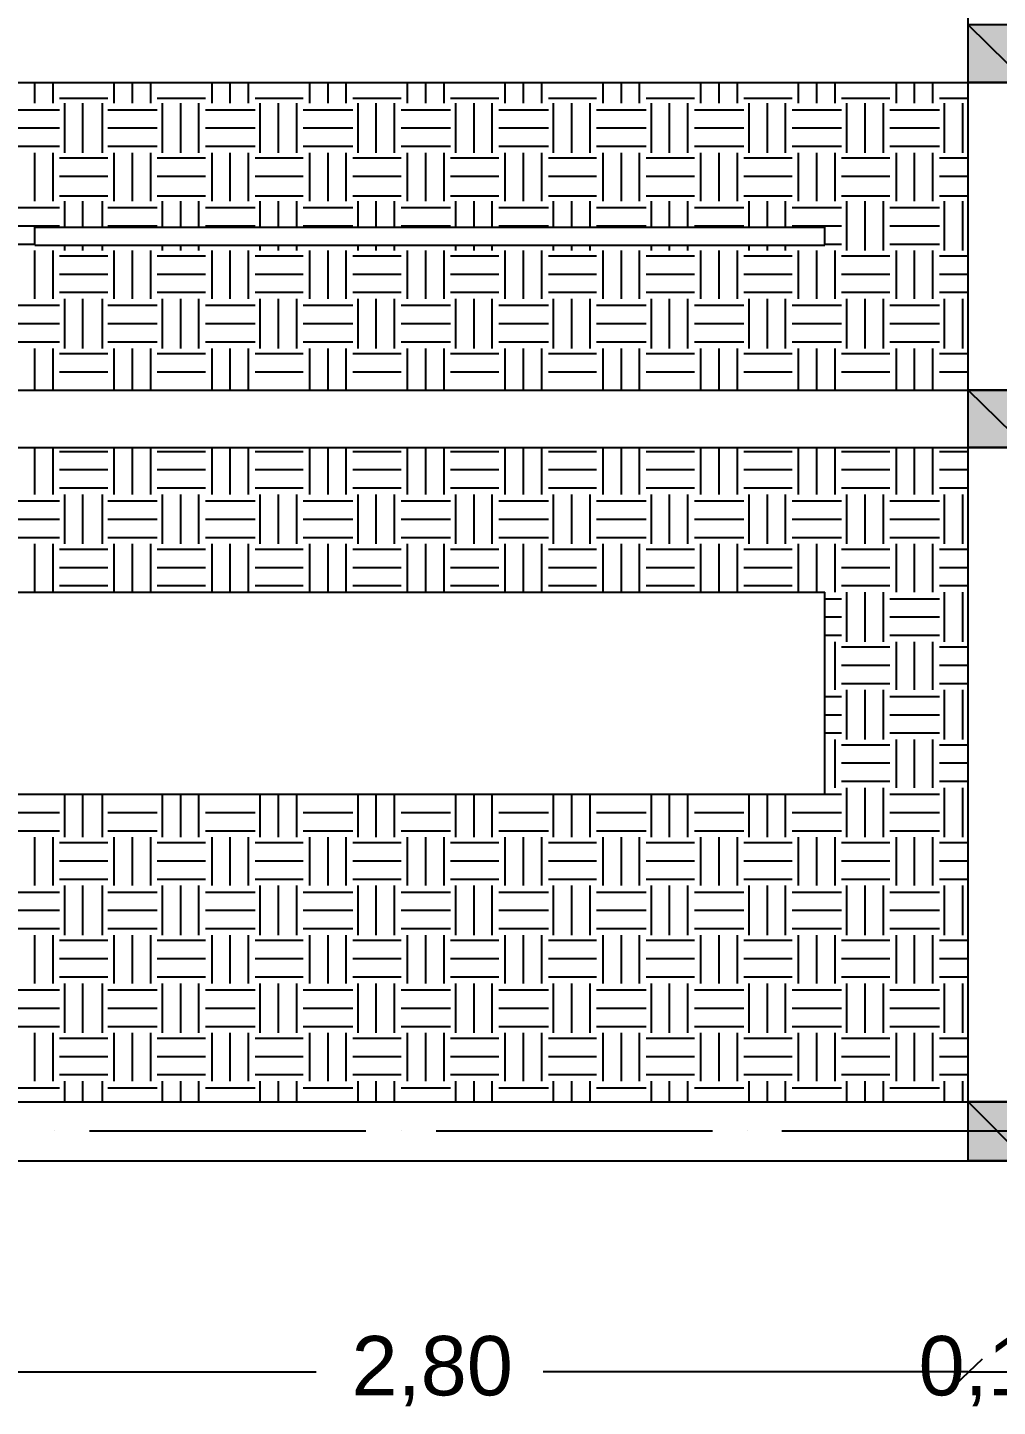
# Model space of a CAD drawing. Header units: millimetres. Extents: x 3504 to 3889, y 1729 to 1927.
# Drawn here: x 3635.85 to 3667.34, y 1728.92 to 1773.69 of the extents above; entities that cross this region are included whole.
import ezdxf

# ---------------------------------------------------------------- set-up
doc = ezdxf.new("R2010")
doc.units = ezdxf.units.MM
doc.styles.add('Arial$001H0', font='arial.ttf')

msp = doc.modelspace()

# ---------------------------------------------------------------- hatches: boundary and pattern name
at = {"true_color": 0x000000}
h = msp.add_hatch(color=18, dxfattribs=at)
h.paths.add_polyline_path([(3668.294, 1773.772), (3666.389, 1773.772), (3668.294, 1771.909)])
h.paths.add_polyline_path([(3666.389, 1773.772), (3668.294, 1771.909), (3666.389, 1771.909)])
h = msp.add_hatch(color=18, dxfattribs=at)
h.paths.add_polyline_path([(3668.294, 1761.919), (3666.389, 1761.919), (3668.294, 1760.056)])
h.paths.add_polyline_path([(3666.389, 1761.919), (3668.294, 1760.056), (3666.389, 1760.056)])
h = msp.add_hatch(color=18, dxfattribs=at)
h.paths.add_polyline_path([(3668.294, 1738.805), (3666.389, 1738.805), (3668.294, 1736.9)])
h.paths.add_polyline_path([(3666.389, 1738.805), (3668.294, 1736.9), (3666.389, 1736.9)])

# ---------------------------------------------------------------- linework, layer by layer
at = {"color": 18, "linetype": 'Continuous', "lineweight": -2, "true_color": 0x000000}
for p, q in [((3666.389, 1738.805), (3666.389, 1813.142)), ((3613.303, 1771.909), (3668.294, 1771.909)), ((3636.078, 1771.232), (3636.078, 1771.909)), ((3636.671, 1771.232), (3636.671, 1771.909)), ((3638.66, 1771.232), (3638.66, 1771.909)), ((3639.253, 1771.232), (3639.253, 1771.909)), ((3639.846, 1771.232), (3639.846, 1771.909)), ((3641.835, 1771.232), (3641.835, 1771.909)), ((3642.428, 1771.232), (3642.428, 1771.909)), ((3643.021, 1771.232), (3643.021, 1771.909)), ((3645.01, 1771.232), (3645.01, 1771.909)), ((3645.603, 1771.232), (3645.603, 1771.909)), ((3646.196, 1771.232), (3646.196, 1771.909)), ((3648.185, 1771.232), (3648.185, 1771.909)), ((3648.778, 1771.232), (3648.778, 1771.909)), ((3649.371, 1771.232), (3649.371, 1771.909)), ((3651.36, 1771.232), (3651.36, 1771.909)), ((3651.953, 1771.232), (3651.953, 1771.909)), ((3652.546, 1771.232), (3652.546, 1771.909)), ((3654.535, 1771.232), (3654.535, 1771.909)), ((3655.128, 1771.232), (3655.128, 1771.909)), ((3655.721, 1771.232), (3655.721, 1771.909)), ((3657.71, 1771.232), (3657.71, 1771.909)), ((3658.303, 1771.232), (3658.303, 1771.909)), ((3658.896, 1771.232), (3658.896, 1771.909)), ((3660.885, 1771.232), (3660.885, 1771.909)), ((3661.478, 1771.232), (3661.478, 1771.909)), ((3662.071, 1771.232), (3662.071, 1771.909)), ((3664.06, 1771.232), (3664.06, 1771.909)), ((3664.653, 1771.232), (3664.653, 1771.909)), ((3665.246, 1771.232), (3665.246, 1771.909)), ((3636.882, 1771.401), (3638.449, 1771.401)), ((3640.057, 1771.401), (3641.624, 1771.401)), ((3643.232, 1771.401), (3644.799, 1771.401)), ((3646.407, 1771.401), (3647.974, 1771.401)), ((3649.582, 1771.401), (3651.149, 1771.401)), ((3652.757, 1771.401), (3654.324, 1771.401)), ((3655.932, 1771.401), (3657.499, 1771.401)), ((3659.107, 1771.401), (3660.674, 1771.401)), ((3662.282, 1771.401), (3663.849, 1771.401)), ((3665.457, 1771.401), (3666.389, 1771.401)), ((3635.274, 1771.02), (3636.882, 1771.02)), ((3637.052, 1769.623), (3637.052, 1771.232)), ((3637.644, 1769.623), (3637.644, 1771.232)), ((3638.279, 1769.623), (3638.279, 1771.232)), ((3638.449, 1771.02), (3640.057, 1771.02)), ((3640.227, 1769.623), (3640.227, 1771.232)), ((3640.819, 1769.623), (3640.819, 1771.232)), ((3641.412, 1769.623), (3641.412, 1771.232)), ((3641.624, 1771.02), (3643.232, 1771.02)), ((3643.402, 1769.623), (3643.402, 1771.232)), ((3643.994, 1769.623), (3643.994, 1771.232)), ((3644.587, 1769.623), (3644.587, 1771.232)), ((3644.799, 1771.02), (3646.407, 1771.02)), ((3646.577, 1769.623), (3646.577, 1771.232)), ((3647.169, 1769.623), (3647.169, 1771.232)), ((3647.762, 1769.623), (3647.762, 1771.232)), ((3647.974, 1771.02), (3649.582, 1771.02)), ((3649.752, 1769.623), (3649.752, 1771.232)), ((3650.344, 1769.623), (3650.344, 1771.232)), ((3650.937, 1769.623), (3650.937, 1771.232)), ((3651.149, 1771.02), (3652.757, 1771.02)), ((3652.927, 1769.623), (3652.927, 1771.232)), ((3653.519, 1769.623), (3653.519, 1771.232)), ((3654.112, 1769.623), (3654.112, 1771.232)), ((3654.324, 1771.02), (3655.932, 1771.02)), ((3656.102, 1769.623), (3656.102, 1771.232)), ((3656.694, 1769.623), (3656.694, 1771.232)), ((3657.287, 1769.623), (3657.287, 1771.232)), ((3657.499, 1771.02), (3659.107, 1771.02)), ((3659.277, 1769.623), (3659.277, 1771.232)), ((3659.869, 1769.623), (3659.869, 1771.232)), ((3660.462, 1769.623), (3660.462, 1771.232)), ((3660.674, 1771.02), (3662.282, 1771.02)), ((3662.452, 1769.623), (3662.452, 1771.232)), ((3663.044, 1769.623), (3663.044, 1771.232)), ((3663.637, 1769.623), (3663.637, 1771.232)), ((3663.849, 1771.02), (3665.457, 1771.02)), ((3665.627, 1769.623), (3665.627, 1771.232)), ((3666.219, 1769.623), (3666.219, 1771.232)), ((3635.274, 1770.428), (3636.882, 1770.428)), ((3638.449, 1770.428), (3640.057, 1770.428)), ((3641.624, 1770.428), (3643.232, 1770.428)), ((3644.799, 1770.428), (3646.407, 1770.428)), ((3647.974, 1770.428), (3649.582, 1770.428)), ((3651.149, 1770.428), (3652.757, 1770.428)), ((3654.324, 1770.428), (3655.932, 1770.428)), ((3657.499, 1770.428), (3659.107, 1770.428)), ((3660.674, 1770.428), (3662.282, 1770.428)), ((3663.849, 1770.428), (3665.457, 1770.428)), ((3635.274, 1769.835), (3636.882, 1769.835)), ((3636.078, 1768.057), (3636.078, 1769.623)), ((3636.671, 1768.057), (3636.671, 1769.623)), ((3638.449, 1769.835), (3640.057, 1769.835)), ((3638.66, 1768.057), (3638.66, 1769.623)), ((3639.253, 1768.057), (3639.253, 1769.623)), ((3639.846, 1768.057), (3639.846, 1769.623)), ((3641.624, 1769.835), (3643.232, 1769.835)), ((3641.835, 1768.057), (3641.835, 1769.623)), ((3642.428, 1768.057), (3642.428, 1769.623)), ((3643.021, 1768.057), (3643.021, 1769.623)), ((3644.799, 1769.835), (3646.407, 1769.835)), ((3645.01, 1768.057), (3645.01, 1769.623)), ((3645.603, 1768.057), (3645.603, 1769.623)), ((3646.196, 1768.057), (3646.196, 1769.623)), ((3647.974, 1769.835), (3649.582, 1769.835)), ((3648.185, 1768.057), (3648.185, 1769.623)), ((3648.778, 1768.057), (3648.778, 1769.623)), ((3649.371, 1768.057), (3649.371, 1769.623)), ((3651.149, 1769.835), (3652.757, 1769.835)), ((3651.36, 1768.057), (3651.36, 1769.623)), ((3651.953, 1768.057), (3651.953, 1769.623)), ((3652.546, 1768.057), (3652.546, 1769.623)), ((3654.324, 1769.835), (3655.932, 1769.835)), ((3654.535, 1768.057), (3654.535, 1769.623)), ((3655.128, 1768.057), (3655.128, 1769.623)), ((3655.721, 1768.057), (3655.721, 1769.623)), ((3657.499, 1769.835), (3659.107, 1769.835)), ((3657.71, 1768.057), (3657.71, 1769.623)), ((3658.303, 1768.057), (3658.303, 1769.623)), ((3658.896, 1768.057), (3658.896, 1769.623)), ((3660.674, 1769.835), (3662.282, 1769.835)), ((3660.885, 1768.057), (3660.885, 1769.623)), ((3661.478, 1768.057), (3661.478, 1769.623)), ((3662.071, 1768.057), (3662.071, 1769.623)), ((3663.849, 1769.835), (3665.457, 1769.835)), ((3664.06, 1768.057), (3664.06, 1769.623)), ((3664.653, 1768.057), (3664.653, 1769.623)), ((3665.246, 1768.057), (3665.246, 1769.623)), ((3636.882, 1769.454), (3638.449, 1769.454)), ((3640.057, 1769.454), (3641.624, 1769.454)), ((3643.232, 1769.454), (3644.799, 1769.454)), ((3646.407, 1769.454), (3647.974, 1769.454)), ((3649.582, 1769.454), (3651.149, 1769.454)), ((3652.757, 1769.454), (3654.324, 1769.454)), ((3655.932, 1769.454), (3657.499, 1769.454)), ((3659.107, 1769.454), (3660.674, 1769.454)), ((3662.282, 1769.454), (3663.849, 1769.454)), ((3665.457, 1769.454), (3666.389, 1769.454)), ((3636.882, 1768.861), (3638.449, 1768.861)), ((3640.057, 1768.861), (3641.624, 1768.861)), ((3643.232, 1768.861), (3644.799, 1768.861)), ((3646.407, 1768.861), (3647.974, 1768.861)), ((3649.582, 1768.861), (3651.149, 1768.861)), ((3652.757, 1768.861), (3654.324, 1768.861)), ((3655.932, 1768.861), (3657.499, 1768.861)), ((3659.107, 1768.861), (3660.674, 1768.861)), ((3662.282, 1768.861), (3663.849, 1768.861)), ((3665.457, 1768.861), (3666.389, 1768.861)), ((3635.274, 1767.845), (3636.882, 1767.845)), ((3636.882, 1768.226), (3638.449, 1768.226)), ((3637.052, 1767.21), (3637.052, 1768.057)), ((3637.644, 1767.21), (3637.644, 1768.057)), ((3638.279, 1767.21), (3638.279, 1768.057)), ((3638.449, 1767.845), (3640.057, 1767.845)), ((3640.057, 1768.226), (3641.624, 1768.226)), ((3640.227, 1767.21), (3640.227, 1768.057)), ((3640.819, 1767.21), (3640.819, 1768.057)), ((3641.412, 1767.21), (3641.412, 1768.057)), ((3641.624, 1767.845), (3643.232, 1767.845)), ((3643.232, 1768.226), (3644.799, 1768.226)), ((3643.402, 1767.21), (3643.402, 1768.057)), ((3643.994, 1767.21), (3643.994, 1768.057)), ((3644.587, 1767.21), (3644.587, 1768.057)), ((3644.799, 1767.845), (3646.407, 1767.845)), ((3646.407, 1768.226), (3647.974, 1768.226)), ((3646.577, 1767.21), (3646.577, 1768.057)), ((3647.169, 1767.21), (3647.169, 1768.057)), ((3647.762, 1767.21), (3647.762, 1768.057)), ((3647.974, 1767.845), (3649.582, 1767.845)), ((3649.582, 1768.226), (3651.149, 1768.226)), ((3649.752, 1767.21), (3649.752, 1768.057)), ((3650.344, 1767.21), (3650.344, 1768.057)), ((3650.937, 1767.21), (3650.937, 1768.057)), ((3651.149, 1767.845), (3652.757, 1767.845)), ((3652.757, 1768.226), (3654.324, 1768.226)), ((3652.927, 1767.21), (3652.927, 1768.057)), ((3653.519, 1767.21), (3653.519, 1768.057)), ((3654.112, 1767.21), (3654.112, 1768.057)), ((3654.324, 1767.845), (3655.932, 1767.845)), ((3655.932, 1768.226), (3657.499, 1768.226)), ((3656.102, 1767.21), (3656.102, 1768.057)), ((3656.694, 1767.21), (3656.694, 1768.057)), ((3657.287, 1767.21), (3657.287, 1768.057)), ((3657.499, 1767.845), (3659.107, 1767.845)), ((3659.107, 1768.226), (3660.674, 1768.226)), ((3659.277, 1767.21), (3659.277, 1768.057)), ((3659.869, 1767.21), (3659.869, 1768.057)), ((3660.462, 1767.21), (3660.462, 1768.057)), ((3660.674, 1767.845), (3662.282, 1767.845)), ((3662.282, 1768.226), (3663.849, 1768.226)), ((3662.452, 1766.448), (3662.452, 1768.057)), ((3663.044, 1766.448), (3663.044, 1768.057)), ((3663.637, 1766.448), (3663.637, 1768.057)), ((3663.849, 1767.845), (3665.457, 1767.845)), ((3665.457, 1768.226), (3666.389, 1768.226)), ((3665.627, 1766.448), (3665.627, 1768.057)), ((3666.219, 1766.448), (3666.219, 1768.057)), ((3635.274, 1767.253), (3636.882, 1767.253)), ((3636.078, 1767.21), (3661.732, 1767.21)), ((3636.078, 1766.618), (3636.078, 1767.21)), ((3638.449, 1767.253), (3640.057, 1767.253)), ((3641.624, 1767.253), (3643.232, 1767.253)), ((3644.799, 1767.253), (3646.407, 1767.253)), ((3647.974, 1767.253), (3649.582, 1767.253)), ((3651.149, 1767.253), (3652.757, 1767.253)), ((3654.324, 1767.253), (3655.932, 1767.253)), ((3657.499, 1767.253), (3659.107, 1767.253)), ((3660.674, 1767.253), (3662.282, 1767.253)), ((3661.732, 1766.618), (3661.732, 1767.21)), ((3663.849, 1767.253), (3665.457, 1767.253)), ((3635.274, 1766.66), (3636.078, 1766.66)), ((3636.078, 1766.618), (3661.732, 1766.618)), ((3637.052, 1766.448), (3637.052, 1766.618)), ((3637.644, 1766.448), (3637.644, 1766.618)), ((3638.279, 1766.448), (3638.279, 1766.618)), ((3640.227, 1766.448), (3640.227, 1766.618)), ((3640.819, 1766.448), (3640.819, 1766.618)), ((3641.412, 1766.448), (3641.412, 1766.618)), ((3643.402, 1766.448), (3643.402, 1766.618)), ((3643.994, 1766.448), (3643.994, 1766.618)), ((3644.587, 1766.448), (3644.587, 1766.618)), ((3646.577, 1766.448), (3646.577, 1766.618)), ((3647.169, 1766.448), (3647.169, 1766.618)), ((3647.762, 1766.448), (3647.762, 1766.618)), ((3649.752, 1766.448), (3649.752, 1766.618)), ((3650.344, 1766.448), (3650.344, 1766.618)), ((3650.937, 1766.448), (3650.937, 1766.618)), ((3652.927, 1766.448), (3652.927, 1766.618)), ((3653.519, 1766.448), (3653.519, 1766.618)), ((3654.112, 1766.448), (3654.112, 1766.618)), ((3656.102, 1766.448), (3656.102, 1766.618)), ((3656.694, 1766.448), (3656.694, 1766.618)), ((3657.287, 1766.448), (3657.287, 1766.618)), ((3659.277, 1766.448), (3659.277, 1766.618)), ((3659.869, 1766.448), (3659.869, 1766.618)), ((3660.462, 1766.448), (3660.462, 1766.618)), ((3661.732, 1766.66), (3662.282, 1766.66)), ((3663.849, 1766.66), (3665.457, 1766.66)), ((3636.078, 1764.882), (3636.078, 1766.448)), ((3636.671, 1764.882), (3636.671, 1766.448)), ((3636.882, 1766.279), (3638.449, 1766.279)), ((3638.66, 1764.882), (3638.66, 1766.448)), ((3639.253, 1764.882), (3639.253, 1766.448)), ((3639.846, 1764.882), (3639.846, 1766.448)), ((3640.057, 1766.279), (3641.624, 1766.279)), ((3641.835, 1764.882), (3641.835, 1766.448)), ((3642.428, 1764.882), (3642.428, 1766.448)), ((3643.021, 1764.882), (3643.021, 1766.448)), ((3643.232, 1766.279), (3644.799, 1766.279)), ((3645.01, 1764.882), (3645.01, 1766.448)), ((3645.603, 1764.882), (3645.603, 1766.448)), ((3646.196, 1764.882), (3646.196, 1766.448)), ((3646.407, 1766.279), (3647.974, 1766.279)), ((3648.185, 1764.882), (3648.185, 1766.448)), ((3648.778, 1764.882), (3648.778, 1766.448)), ((3649.371, 1764.882), (3649.371, 1766.448)), ((3649.582, 1766.279), (3651.149, 1766.279)), ((3651.36, 1764.882), (3651.36, 1766.448)), ((3651.953, 1764.882), (3651.953, 1766.448)), ((3652.546, 1764.882), (3652.546, 1766.448)), ((3652.757, 1766.279), (3654.324, 1766.279)), ((3654.535, 1764.882), (3654.535, 1766.448)), ((3655.128, 1764.882), (3655.128, 1766.448)), ((3655.721, 1764.882), (3655.721, 1766.448)), ((3655.932, 1766.279), (3657.499, 1766.279)), ((3657.71, 1764.882), (3657.71, 1766.448)), ((3658.303, 1764.882), (3658.303, 1766.448)), ((3658.896, 1764.882), (3658.896, 1766.448)), ((3659.107, 1766.279), (3660.674, 1766.279)), ((3660.885, 1764.882), (3660.885, 1766.448)), ((3661.478, 1764.882), (3661.478, 1766.448)), ((3662.071, 1764.882), (3662.071, 1766.448)), ((3662.282, 1766.279), (3663.849, 1766.279)), ((3664.06, 1764.882), (3664.06, 1766.448)), ((3664.653, 1764.882), (3664.653, 1766.448)), ((3665.246, 1764.882), (3665.246, 1766.448)), ((3665.457, 1766.279), (3666.389, 1766.279)), ((3636.882, 1765.686), (3638.449, 1765.686)), ((3640.057, 1765.686), (3641.624, 1765.686)), ((3643.232, 1765.686), (3644.799, 1765.686)), ((3646.407, 1765.686), (3647.974, 1765.686)), ((3649.582, 1765.686), (3651.149, 1765.686)), ((3652.757, 1765.686), (3654.324, 1765.686)), ((3655.932, 1765.686), (3657.499, 1765.686)), ((3659.107, 1765.686), (3660.674, 1765.686)), ((3662.282, 1765.686), (3663.849, 1765.686)), ((3665.457, 1765.686), (3666.389, 1765.686)), ((3636.882, 1765.094), (3638.449, 1765.094)), ((3637.052, 1763.273), (3637.052, 1764.882)), ((3637.644, 1763.273), (3637.644, 1764.882)), ((3638.279, 1763.273), (3638.279, 1764.882)), ((3640.057, 1765.094), (3641.624, 1765.094)), ((3640.227, 1763.273), (3640.227, 1764.882)), ((3640.819, 1763.273), (3640.819, 1764.882)), ((3641.412, 1763.273), (3641.412, 1764.882)), ((3643.232, 1765.094), (3644.799, 1765.094)), ((3643.402, 1763.273), (3643.402, 1764.882)), ((3643.994, 1763.273), (3643.994, 1764.882)), ((3644.587, 1763.273), (3644.587, 1764.882)), ((3646.407, 1765.094), (3647.974, 1765.094)), ((3646.577, 1763.273), (3646.577, 1764.882)), ((3647.169, 1763.273), (3647.169, 1764.882)), ((3647.762, 1763.273), (3647.762, 1764.882)), ((3649.582, 1765.094), (3651.149, 1765.094)), ((3649.752, 1763.273), (3649.752, 1764.882)), ((3650.344, 1763.273), (3650.344, 1764.882)), ((3650.937, 1763.273), (3650.937, 1764.882)), ((3652.757, 1765.094), (3654.324, 1765.094)), ((3652.927, 1763.273), (3652.927, 1764.882)), ((3653.519, 1763.273), (3653.519, 1764.882)), ((3654.112, 1763.273), (3654.112, 1764.882)), ((3655.932, 1765.094), (3657.499, 1765.094)), ((3656.102, 1763.273), (3656.102, 1764.882)), ((3656.694, 1763.273), (3656.694, 1764.882)), ((3657.287, 1763.273), (3657.287, 1764.882)), ((3659.107, 1765.094), (3660.674, 1765.094)), ((3659.277, 1763.273), (3659.277, 1764.882)), ((3659.869, 1763.273), (3659.869, 1764.882)), ((3660.462, 1763.273), (3660.462, 1764.882)), ((3662.282, 1765.094), (3663.849, 1765.094)), ((3662.452, 1763.273), (3662.452, 1764.882)), ((3663.044, 1763.273), (3663.044, 1764.882)), ((3663.637, 1763.273), (3663.637, 1764.882)), ((3665.457, 1765.094), (3666.389, 1765.094)), ((3665.627, 1763.273), (3665.627, 1764.882)), ((3666.219, 1763.273), (3666.219, 1764.882)), ((3635.274, 1764.67), (3636.882, 1764.67)), ((3638.449, 1764.67), (3640.057, 1764.67)), ((3641.624, 1764.67), (3643.232, 1764.67)), ((3644.799, 1764.67), (3646.407, 1764.67)), ((3647.974, 1764.67), (3649.582, 1764.67)), ((3651.149, 1764.67), (3652.757, 1764.67)), ((3654.324, 1764.67), (3655.932, 1764.67)), ((3657.499, 1764.67), (3659.107, 1764.67)), ((3660.674, 1764.67), (3662.282, 1764.67)), ((3663.849, 1764.67), (3665.457, 1764.67)), ((3635.274, 1764.078), (3636.882, 1764.078)), ((3638.449, 1764.078), (3640.057, 1764.078)), ((3641.624, 1764.078), (3643.232, 1764.078)), ((3644.799, 1764.078), (3646.407, 1764.078)), ((3647.974, 1764.078), (3649.582, 1764.078)), ((3651.149, 1764.078), (3652.757, 1764.078)), ((3654.324, 1764.078), (3655.932, 1764.078)), ((3657.499, 1764.078), (3659.107, 1764.078)), ((3660.674, 1764.078), (3662.282, 1764.078)), ((3663.849, 1764.078), (3665.457, 1764.078)), ((3635.274, 1763.485), (3636.882, 1763.485)), ((3638.449, 1763.485), (3640.057, 1763.485)), ((3641.624, 1763.485), (3643.232, 1763.485)), ((3644.799, 1763.485), (3646.407, 1763.485)), ((3647.974, 1763.485), (3649.582, 1763.485)), ((3651.149, 1763.485), (3652.757, 1763.485)), ((3654.324, 1763.485), (3655.932, 1763.485)), ((3657.499, 1763.485), (3659.107, 1763.485)), ((3660.674, 1763.485), (3662.282, 1763.485)), ((3663.849, 1763.485), (3665.457, 1763.485)), ((3636.078, 1761.919), (3636.078, 1763.273)), ((3636.671, 1761.919), (3636.671, 1763.273)), ((3636.882, 1763.104), (3638.449, 1763.104)), ((3638.66, 1761.919), (3638.66, 1763.273)), ((3639.253, 1761.919), (3639.253, 1763.273)), ((3639.846, 1761.919), (3639.846, 1763.273)), ((3640.057, 1763.104), (3641.624, 1763.104)), ((3641.835, 1761.919), (3641.835, 1763.273)), ((3642.428, 1761.919), (3642.428, 1763.273)), ((3643.021, 1761.919), (3643.021, 1763.273)), ((3643.232, 1763.104), (3644.799, 1763.104)), ((3645.01, 1761.919), (3645.01, 1763.273)), ((3645.603, 1761.919), (3645.603, 1763.273)), ((3646.196, 1761.919), (3646.196, 1763.273)), ((3646.407, 1763.104), (3647.974, 1763.104)), ((3648.185, 1761.919), (3648.185, 1763.273)), ((3648.778, 1761.919), (3648.778, 1763.273)), ((3649.371, 1761.919), (3649.371, 1763.273)), ((3649.582, 1763.104), (3651.149, 1763.104)), ((3651.36, 1761.919), (3651.36, 1763.273)), ((3651.953, 1761.919), (3651.953, 1763.273)), ((3652.546, 1761.919), (3652.546, 1763.273)), ((3652.757, 1763.104), (3654.324, 1763.104)), ((3654.535, 1761.919), (3654.535, 1763.273)), ((3655.128, 1761.919), (3655.128, 1763.273)), ((3655.721, 1761.919), (3655.721, 1763.273)), ((3655.932, 1763.104), (3657.499, 1763.104)), ((3657.71, 1761.919), (3657.71, 1763.273)), ((3658.303, 1761.919), (3658.303, 1763.273)), ((3658.896, 1761.919), (3658.896, 1763.273)), ((3659.107, 1763.104), (3660.674, 1763.104)), ((3660.885, 1761.919), (3660.885, 1763.273)), ((3661.478, 1761.919), (3661.478, 1763.273)), ((3662.071, 1761.919), (3662.071, 1763.273)), ((3662.282, 1763.104), (3663.849, 1763.104)), ((3664.06, 1761.919), (3664.06, 1763.273)), ((3664.653, 1761.919), (3664.653, 1763.273)), ((3665.246, 1761.919), (3665.246, 1763.273)), ((3665.457, 1763.104), (3666.389, 1763.104)), ((3636.882, 1762.511), (3638.449, 1762.511)), ((3640.057, 1762.511), (3641.624, 1762.511)), ((3643.232, 1762.511), (3644.799, 1762.511)), ((3646.407, 1762.511), (3647.974, 1762.511)), ((3649.582, 1762.511), (3651.149, 1762.511)), ((3652.757, 1762.511), (3654.324, 1762.511)), ((3655.932, 1762.511), (3657.499, 1762.511)), ((3659.107, 1762.511), (3660.674, 1762.511)), ((3662.282, 1762.511), (3663.849, 1762.511)), ((3665.457, 1762.511), (3666.389, 1762.511)), ((3572.028, 1761.919), (3705.166, 1761.919)), ((3572.028, 1760.056), (3705.166, 1760.056)), ((3636.078, 1758.532), (3636.078, 1760.056)), ((3636.671, 1758.532), (3636.671, 1760.056)), ((3636.882, 1759.929), (3638.449, 1759.929)), ((3638.66, 1758.532), (3638.66, 1760.056)), ((3639.253, 1758.532), (3639.253, 1760.056)), ((3639.846, 1758.532), (3639.846, 1760.056)), ((3640.057, 1759.929), (3641.624, 1759.929)), ((3641.835, 1758.532), (3641.835, 1760.056)), ((3642.428, 1758.532), (3642.428, 1760.056)), ((3643.021, 1758.532), (3643.021, 1760.056)), ((3643.232, 1759.929), (3644.799, 1759.929)), ((3645.01, 1758.532), (3645.01, 1760.056)), ((3645.603, 1758.532), (3645.603, 1760.056)), ((3646.196, 1758.532), (3646.196, 1760.056)), ((3646.407, 1759.929), (3647.974, 1759.929)), ((3648.185, 1758.532), (3648.185, 1760.056)), ((3648.778, 1758.532), (3648.778, 1760.056)), ((3649.371, 1758.532), (3649.371, 1760.056)), ((3649.582, 1759.929), (3651.149, 1759.929)), ((3651.36, 1758.532), (3651.36, 1760.056)), ((3651.953, 1758.532), (3651.953, 1760.056)), ((3652.546, 1758.532), (3652.546, 1760.056)), ((3652.757, 1759.929), (3654.324, 1759.929)), ((3654.535, 1758.532), (3654.535, 1760.056)), ((3655.128, 1758.532), (3655.128, 1760.056)), ((3655.721, 1758.532), (3655.721, 1760.056)), ((3655.932, 1759.929), (3657.499, 1759.929)), ((3657.71, 1758.532), (3657.71, 1760.056)), ((3658.303, 1758.532), (3658.303, 1760.056)), ((3658.896, 1758.532), (3658.896, 1760.056)), ((3659.107, 1759.929), (3660.674, 1759.929)), ((3660.885, 1758.532), (3660.885, 1760.056)), ((3661.478, 1758.532), (3661.478, 1760.056)), ((3662.071, 1758.532), (3662.071, 1760.056)), ((3662.282, 1759.929), (3663.849, 1759.929)), ((3664.06, 1758.532), (3664.06, 1760.056)), ((3664.653, 1758.532), (3664.653, 1760.056)), ((3665.246, 1758.532), (3665.246, 1760.056)), ((3665.457, 1759.929), (3666.389, 1759.929)), ((3636.882, 1759.336), (3638.449, 1759.336)), ((3640.057, 1759.336), (3641.624, 1759.336)), ((3643.232, 1759.336), (3644.799, 1759.336)), ((3646.407, 1759.336), (3647.974, 1759.336)), ((3649.582, 1759.336), (3651.149, 1759.336)), ((3652.757, 1759.336), (3654.324, 1759.336)), ((3655.932, 1759.336), (3657.499, 1759.336)), ((3659.107, 1759.336), (3660.674, 1759.336)), ((3662.282, 1759.336), (3663.849, 1759.336)), ((3665.457, 1759.336), (3666.389, 1759.336)), ((3636.882, 1758.744), (3638.449, 1758.744)), ((3637.052, 1756.923), (3637.052, 1758.532)), ((3637.644, 1756.923), (3637.644, 1758.532)), ((3638.279, 1756.923), (3638.279, 1758.532)), ((3640.057, 1758.744), (3641.624, 1758.744)), ((3640.227, 1756.923), (3640.227, 1758.532)), ((3640.819, 1756.923), (3640.819, 1758.532)), ((3641.412, 1756.923), (3641.412, 1758.532)), ((3643.232, 1758.744), (3644.799, 1758.744)), ((3643.402, 1756.923), (3643.402, 1758.532)), ((3643.994, 1756.923), (3643.994, 1758.532)), ((3644.587, 1756.923), (3644.587, 1758.532)), ((3646.407, 1758.744), (3647.974, 1758.744)), ((3646.577, 1756.923), (3646.577, 1758.532)), ((3647.169, 1756.923), (3647.169, 1758.532)), ((3647.762, 1756.923), (3647.762, 1758.532)), ((3649.582, 1758.744), (3651.149, 1758.744)), ((3649.752, 1756.923), (3649.752, 1758.532)), ((3650.344, 1756.923), (3650.344, 1758.532)), ((3650.937, 1756.923), (3650.937, 1758.532)), ((3652.757, 1758.744), (3654.324, 1758.744)), ((3652.927, 1756.923), (3652.927, 1758.532)), ((3653.519, 1756.923), (3653.519, 1758.532)), ((3654.112, 1756.923), (3654.112, 1758.532)), ((3655.932, 1758.744), (3657.499, 1758.744)), ((3656.102, 1756.923), (3656.102, 1758.532)), ((3656.694, 1756.923), (3656.694, 1758.532)), ((3657.287, 1756.923), (3657.287, 1758.532)), ((3659.107, 1758.744), (3660.674, 1758.744)), ((3659.277, 1756.923), (3659.277, 1758.532)), ((3659.869, 1756.923), (3659.869, 1758.532)), ((3660.462, 1756.923), (3660.462, 1758.532)), ((3662.282, 1758.744), (3663.849, 1758.744)), ((3662.452, 1756.923), (3662.452, 1758.532)), ((3663.044, 1756.923), (3663.044, 1758.532)), ((3663.637, 1756.923), (3663.637, 1758.532)), ((3665.457, 1758.744), (3666.389, 1758.744)), ((3665.627, 1756.923), (3665.627, 1758.532)), ((3666.219, 1756.923), (3666.219, 1758.532)), ((3635.274, 1758.32), (3636.882, 1758.32)), ((3638.449, 1758.32), (3640.057, 1758.32)), ((3641.624, 1758.32), (3643.232, 1758.32)), ((3644.799, 1758.32), (3646.407, 1758.32)), ((3647.974, 1758.32), (3649.582, 1758.32)), ((3651.149, 1758.32), (3652.757, 1758.32)), ((3654.324, 1758.32), (3655.932, 1758.32)), ((3657.499, 1758.32), (3659.107, 1758.32)), ((3660.674, 1758.32), (3662.282, 1758.32)), ((3663.849, 1758.32), (3665.457, 1758.32)), ((3635.274, 1757.728), (3636.882, 1757.728)), ((3638.449, 1757.728), (3640.057, 1757.728)), ((3641.624, 1757.728), (3643.232, 1757.728)), ((3644.799, 1757.728), (3646.407, 1757.728)), ((3647.974, 1757.728), (3649.582, 1757.728)), ((3651.149, 1757.728), (3652.757, 1757.728)), ((3654.324, 1757.728), (3655.932, 1757.728)), ((3657.499, 1757.728), (3659.107, 1757.728)), ((3660.674, 1757.728), (3662.282, 1757.728)), ((3663.849, 1757.728), (3665.457, 1757.728)), ((3635.274, 1757.135), (3636.882, 1757.135)), ((3638.449, 1757.135), (3640.057, 1757.135)), ((3641.624, 1757.135), (3643.232, 1757.135)), ((3644.799, 1757.135), (3646.407, 1757.135)), ((3647.974, 1757.135), (3649.582, 1757.135)), ((3651.149, 1757.135), (3652.757, 1757.135)), ((3654.324, 1757.135), (3655.932, 1757.135)), ((3657.499, 1757.135), (3659.107, 1757.135)), ((3660.674, 1757.135), (3662.282, 1757.135)), ((3663.849, 1757.135), (3665.457, 1757.135)), ((3636.078, 1755.357), (3636.078, 1756.923)), ((3636.671, 1755.357), (3636.671, 1756.923)), ((3636.882, 1756.754), (3638.449, 1756.754)), ((3638.66, 1755.357), (3638.66, 1756.923)), ((3639.253, 1755.357), (3639.253, 1756.923)), ((3639.846, 1755.357), (3639.846, 1756.923)), ((3640.057, 1756.754), (3641.624, 1756.754)), ((3641.835, 1755.357), (3641.835, 1756.923)), ((3642.428, 1755.357), (3642.428, 1756.923)), ((3643.021, 1755.357), (3643.021, 1756.923)), ((3643.232, 1756.754), (3644.799, 1756.754)), ((3645.01, 1755.357), (3645.01, 1756.923)), ((3645.603, 1755.357), (3645.603, 1756.923)), ((3646.196, 1755.357), (3646.196, 1756.923)), ((3646.407, 1756.754), (3647.974, 1756.754)), ((3648.185, 1755.357), (3648.185, 1756.923)), ((3648.778, 1755.357), (3648.778, 1756.923)), ((3649.371, 1755.357), (3649.371, 1756.923)), ((3649.582, 1756.754), (3651.149, 1756.754)), ((3651.36, 1755.357), (3651.36, 1756.923)), ((3651.953, 1755.357), (3651.953, 1756.923)), ((3652.546, 1755.357), (3652.546, 1756.923)), ((3652.757, 1756.754), (3654.324, 1756.754)), ((3654.535, 1755.357), (3654.535, 1756.923)), ((3655.128, 1755.357), (3655.128, 1756.923)), ((3655.721, 1755.357), (3655.721, 1756.923)), ((3655.932, 1756.754), (3657.499, 1756.754)), ((3657.71, 1755.357), (3657.71, 1756.923)), ((3658.303, 1755.357), (3658.303, 1756.923)), ((3658.896, 1755.357), (3658.896, 1756.923)), ((3659.107, 1756.754), (3660.674, 1756.754)), ((3660.885, 1755.357), (3660.885, 1756.923)), ((3661.478, 1755.357), (3661.478, 1756.923)), ((3662.071, 1755.357), (3662.071, 1756.923)), ((3662.282, 1756.754), (3663.849, 1756.754)), ((3664.06, 1755.357), (3664.06, 1756.923)), ((3664.653, 1755.357), (3664.653, 1756.923)), ((3665.246, 1755.357), (3665.246, 1756.923)), ((3665.457, 1756.754), (3666.389, 1756.754)), ((3636.882, 1756.161), (3638.449, 1756.161)), ((3640.057, 1756.161), (3641.624, 1756.161)), ((3643.232, 1756.161), (3644.799, 1756.161)), ((3646.407, 1756.161), (3647.974, 1756.161)), ((3649.582, 1756.161), (3651.149, 1756.161)), ((3652.757, 1756.161), (3654.324, 1756.161)), ((3655.932, 1756.161), (3657.499, 1756.161)), ((3659.107, 1756.161), (3660.674, 1756.161)), ((3662.282, 1756.161), (3663.849, 1756.161)), ((3665.457, 1756.161), (3666.389, 1756.161)), ((3578.589, 1755.357), (3661.732, 1755.357)), ((3636.882, 1755.569), (3638.449, 1755.569)), ((3640.057, 1755.569), (3641.624, 1755.569)), ((3643.232, 1755.569), (3644.799, 1755.569)), ((3646.407, 1755.569), (3647.974, 1755.569)), ((3649.582, 1755.569), (3651.149, 1755.569)), ((3652.757, 1755.569), (3654.324, 1755.569)), ((3655.932, 1755.569), (3657.499, 1755.569)), ((3659.107, 1755.569), (3660.674, 1755.569)), ((3661.732, 1748.795), (3661.732, 1755.357)), ((3662.282, 1755.569), (3663.849, 1755.569)), ((3662.452, 1753.748), (3662.452, 1755.357)), ((3663.044, 1753.748), (3663.044, 1755.357)), ((3663.637, 1753.748), (3663.637, 1755.357)), ((3665.457, 1755.569), (3666.389, 1755.569)), ((3665.627, 1753.748), (3665.627, 1755.357)), ((3666.219, 1753.748), (3666.219, 1755.357)), ((3661.732, 1755.145), (3662.282, 1755.145)), ((3663.849, 1755.145), (3665.457, 1755.145)), ((3661.732, 1754.553), (3662.282, 1754.553)), ((3663.849, 1754.553), (3665.457, 1754.553)), ((3661.732, 1753.96), (3662.282, 1753.96)), ((3663.849, 1753.96), (3665.457, 1753.96)), ((3662.071, 1752.182), (3662.071, 1753.748)), ((3662.282, 1753.579), (3663.849, 1753.579)), ((3664.06, 1752.182), (3664.06, 1753.748)), ((3664.653, 1752.182), (3664.653, 1753.748)), ((3665.246, 1752.182), (3665.246, 1753.748)), ((3665.457, 1753.579), (3666.389, 1753.579)), ((3662.282, 1752.986), (3663.849, 1752.986)), ((3665.457, 1752.986), (3666.389, 1752.986)), ((3662.282, 1752.394), (3663.849, 1752.394)), ((3662.452, 1750.573), (3662.452, 1752.182)), ((3663.044, 1750.573), (3663.044, 1752.182)), ((3663.637, 1750.573), (3663.637, 1752.182)), ((3665.457, 1752.394), (3666.389, 1752.394)), ((3665.627, 1750.573), (3665.627, 1752.182)), ((3666.219, 1750.573), (3666.219, 1752.182)), ((3661.732, 1751.97), (3662.282, 1751.97)), ((3663.849, 1751.97), (3665.457, 1751.97)), ((3661.732, 1751.378), (3662.282, 1751.378)), ((3663.849, 1751.378), (3665.457, 1751.378)), ((3661.732, 1750.785), (3662.282, 1750.785)), ((3662.071, 1749.007), (3662.071, 1750.573)), ((3662.282, 1750.404), (3663.849, 1750.404)), ((3663.849, 1750.785), (3665.457, 1750.785)), ((3664.06, 1749.007), (3664.06, 1750.573)), ((3664.653, 1749.007), (3664.653, 1750.573)), ((3665.246, 1749.007), (3665.246, 1750.573)), ((3665.457, 1750.404), (3666.389, 1750.404)), ((3662.282, 1749.811), (3663.849, 1749.811)), ((3665.457, 1749.811), (3666.389, 1749.811)), ((3662.282, 1749.219), (3663.849, 1749.219)), ((3665.457, 1749.219), (3666.389, 1749.219)), ((3578.589, 1748.795), (3661.732, 1748.795)), ((3637.052, 1747.398), (3637.052, 1748.795)), ((3637.644, 1747.398), (3637.644, 1748.795)), ((3638.279, 1747.398), (3638.279, 1748.795)), ((3640.227, 1747.398), (3640.227, 1748.795)), ((3640.819, 1747.398), (3640.819, 1748.795)), ((3641.412, 1747.398), (3641.412, 1748.795)), ((3643.402, 1747.398), (3643.402, 1748.795)), ((3643.994, 1747.398), (3643.994, 1748.795)), ((3644.587, 1747.398), (3644.587, 1748.795)), ((3646.577, 1747.398), (3646.577, 1748.795)), ((3647.169, 1747.398), (3647.169, 1748.795)), ((3647.762, 1747.398), (3647.762, 1748.795)), ((3649.752, 1747.398), (3649.752, 1748.795)), ((3650.344, 1747.398), (3650.344, 1748.795)), ((3650.937, 1747.398), (3650.937, 1748.795)), ((3652.927, 1747.398), (3652.927, 1748.795)), ((3653.519, 1747.398), (3653.519, 1748.795)), ((3654.112, 1747.398), (3654.112, 1748.795)), ((3656.102, 1747.398), (3656.102, 1748.795)), ((3656.694, 1747.398), (3656.694, 1748.795)), ((3657.287, 1747.398), (3657.287, 1748.795)), ((3659.277, 1747.398), (3659.277, 1748.795)), ((3659.869, 1747.398), (3659.869, 1748.795)), ((3660.462, 1747.398), (3660.462, 1748.795)), ((3661.732, 1748.795), (3662.282, 1748.795)), ((3662.452, 1747.398), (3662.452, 1749.007)), ((3663.044, 1747.398), (3663.044, 1749.007)), ((3663.637, 1747.398), (3663.637, 1749.007)), ((3663.849, 1748.795), (3665.457, 1748.795)), ((3665.627, 1747.398), (3665.627, 1749.007)), ((3666.219, 1747.398), (3666.219, 1749.007)), ((3635.274, 1748.203), (3636.882, 1748.203)), ((3638.449, 1748.203), (3640.057, 1748.203)), ((3641.624, 1748.203), (3643.232, 1748.203)), ((3644.799, 1748.203), (3646.407, 1748.203)), ((3647.974, 1748.203), (3649.582, 1748.203)), ((3651.149, 1748.203), (3652.757, 1748.203)), ((3654.324, 1748.203), (3655.932, 1748.203)), ((3657.499, 1748.203), (3659.107, 1748.203)), ((3660.674, 1748.203), (3662.282, 1748.203)), ((3663.849, 1748.203), (3665.457, 1748.203)), ((3635.274, 1747.61), (3636.882, 1747.61)), ((3636.078, 1745.832), (3636.078, 1747.398)), ((3636.671, 1745.832), (3636.671, 1747.398)), ((3636.882, 1747.229), (3638.449, 1747.229)), ((3638.449, 1747.61), (3640.057, 1747.61)), ((3638.66, 1745.832), (3638.66, 1747.398)), ((3639.253, 1745.832), (3639.253, 1747.398)), ((3639.846, 1745.832), (3639.846, 1747.398)), ((3640.057, 1747.229), (3641.624, 1747.229)), ((3641.624, 1747.61), (3643.232, 1747.61)), ((3641.835, 1745.832), (3641.835, 1747.398)), ((3642.428, 1745.832), (3642.428, 1747.398)), ((3643.021, 1745.832), (3643.021, 1747.398)), ((3643.232, 1747.229), (3644.799, 1747.229)), ((3644.799, 1747.61), (3646.407, 1747.61)), ((3645.01, 1745.832), (3645.01, 1747.398)), ((3645.603, 1745.832), (3645.603, 1747.398)), ((3646.196, 1745.832), (3646.196, 1747.398)), ((3646.407, 1747.229), (3647.974, 1747.229)), ((3647.974, 1747.61), (3649.582, 1747.61)), ((3648.185, 1745.832), (3648.185, 1747.398)), ((3648.778, 1745.832), (3648.778, 1747.398)), ((3649.371, 1745.832), (3649.371, 1747.398)), ((3649.582, 1747.229), (3651.149, 1747.229)), ((3651.149, 1747.61), (3652.757, 1747.61)), ((3651.36, 1745.832), (3651.36, 1747.398)), ((3651.953, 1745.832), (3651.953, 1747.398)), ((3652.546, 1745.832), (3652.546, 1747.398)), ((3652.757, 1747.229), (3654.324, 1747.229)), ((3654.324, 1747.61), (3655.932, 1747.61)), ((3654.535, 1745.832), (3654.535, 1747.398)), ((3655.128, 1745.832), (3655.128, 1747.398)), ((3655.721, 1745.832), (3655.721, 1747.398)), ((3655.932, 1747.229), (3657.499, 1747.229)), ((3657.499, 1747.61), (3659.107, 1747.61)), ((3657.71, 1745.832), (3657.71, 1747.398)), ((3658.303, 1745.832), (3658.303, 1747.398)), ((3658.896, 1745.832), (3658.896, 1747.398)), ((3659.107, 1747.229), (3660.674, 1747.229)), ((3660.674, 1747.61), (3662.282, 1747.61)), ((3660.885, 1745.832), (3660.885, 1747.398)), ((3661.478, 1745.832), (3661.478, 1747.398)), ((3662.071, 1745.832), (3662.071, 1747.398)), ((3662.282, 1747.229), (3663.849, 1747.229)), ((3663.849, 1747.61), (3665.457, 1747.61)), ((3664.06, 1745.832), (3664.06, 1747.398)), ((3664.653, 1745.832), (3664.653, 1747.398)), ((3665.246, 1745.832), (3665.246, 1747.398)), ((3665.457, 1747.229), (3666.389, 1747.229)), ((3636.882, 1746.636), (3638.449, 1746.636)), ((3640.057, 1746.636), (3641.624, 1746.636)), ((3643.232, 1746.636), (3644.799, 1746.636)), ((3646.407, 1746.636), (3647.974, 1746.636)), ((3649.582, 1746.636), (3651.149, 1746.636)), ((3652.757, 1746.636), (3654.324, 1746.636)), ((3655.932, 1746.636), (3657.499, 1746.636)), ((3659.107, 1746.636), (3660.674, 1746.636)), ((3662.282, 1746.636), (3663.849, 1746.636)), ((3665.457, 1746.636), (3666.389, 1746.636)), ((3636.882, 1746.044), (3638.449, 1746.044)), ((3640.057, 1746.044), (3641.624, 1746.044)), ((3643.232, 1746.044), (3644.799, 1746.044)), ((3646.407, 1746.044), (3647.974, 1746.044)), ((3649.582, 1746.044), (3651.149, 1746.044)), ((3652.757, 1746.044), (3654.324, 1746.044)), ((3655.932, 1746.044), (3657.499, 1746.044)), ((3659.107, 1746.044), (3660.674, 1746.044)), ((3662.282, 1746.044), (3663.849, 1746.044)), ((3665.457, 1746.044), (3666.389, 1746.044)), ((3635.274, 1745.62), (3636.882, 1745.62)), ((3637.052, 1744.223), (3637.052, 1745.832)), ((3637.644, 1744.223), (3637.644, 1745.832)), ((3638.279, 1744.223), (3638.279, 1745.832)), ((3638.449, 1745.62), (3640.057, 1745.62)), ((3640.227, 1744.223), (3640.227, 1745.832)), ((3640.819, 1744.223), (3640.819, 1745.832)), ((3641.412, 1744.223), (3641.412, 1745.832)), ((3641.624, 1745.62), (3643.232, 1745.62)), ((3643.402, 1744.223), (3643.402, 1745.832)), ((3643.994, 1744.223), (3643.994, 1745.832)), ((3644.587, 1744.223), (3644.587, 1745.832)), ((3644.799, 1745.62), (3646.407, 1745.62)), ((3646.577, 1744.223), (3646.577, 1745.832)), ((3647.169, 1744.223), (3647.169, 1745.832)), ((3647.762, 1744.223), (3647.762, 1745.832)), ((3647.974, 1745.62), (3649.582, 1745.62)), ((3649.752, 1744.223), (3649.752, 1745.832)), ((3650.344, 1744.223), (3650.344, 1745.832)), ((3650.937, 1744.223), (3650.937, 1745.832)), ((3651.149, 1745.62), (3652.757, 1745.62)), ((3652.927, 1744.223), (3652.927, 1745.832)), ((3653.519, 1744.223), (3653.519, 1745.832)), ((3654.112, 1744.223), (3654.112, 1745.832)), ((3654.324, 1745.62), (3655.932, 1745.62)), ((3656.102, 1744.223), (3656.102, 1745.832)), ((3656.694, 1744.223), (3656.694, 1745.832)), ((3657.287, 1744.223), (3657.287, 1745.832)), ((3657.499, 1745.62), (3659.107, 1745.62)), ((3659.277, 1744.223), (3659.277, 1745.832)), ((3659.869, 1744.223), (3659.869, 1745.832)), ((3660.462, 1744.223), (3660.462, 1745.832)), ((3660.674, 1745.62), (3662.282, 1745.62)), ((3662.452, 1744.223), (3662.452, 1745.832)), ((3663.044, 1744.223), (3663.044, 1745.832)), ((3663.637, 1744.223), (3663.637, 1745.832)), ((3663.849, 1745.62), (3665.457, 1745.62)), ((3665.627, 1744.223), (3665.627, 1745.832)), ((3666.219, 1744.223), (3666.219, 1745.832)), ((3635.274, 1745.028), (3636.882, 1745.028)), ((3638.449, 1745.028), (3640.057, 1745.028)), ((3641.624, 1745.028), (3643.232, 1745.028)), ((3644.799, 1745.028), (3646.407, 1745.028)), ((3647.974, 1745.028), (3649.582, 1745.028)), ((3651.149, 1745.028), (3652.757, 1745.028)), ((3654.324, 1745.028), (3655.932, 1745.028)), ((3657.499, 1745.028), (3659.107, 1745.028)), ((3660.674, 1745.028), (3662.282, 1745.028)), ((3663.849, 1745.028), (3665.457, 1745.028)), ((3635.274, 1744.435), (3636.882, 1744.435)), ((3636.078, 1742.657), (3636.078, 1744.223)), ((3636.671, 1742.657), (3636.671, 1744.223)), ((3638.449, 1744.435), (3640.057, 1744.435)), ((3638.66, 1742.657), (3638.66, 1744.223)), ((3639.253, 1742.657), (3639.253, 1744.223)), ((3639.846, 1742.657), (3639.846, 1744.223)), ((3641.624, 1744.435), (3643.232, 1744.435)), ((3641.835, 1742.657), (3641.835, 1744.223)), ((3642.428, 1742.657), (3642.428, 1744.223)), ((3643.021, 1742.657), (3643.021, 1744.223)), ((3644.799, 1744.435), (3646.407, 1744.435)), ((3645.01, 1742.657), (3645.01, 1744.223)), ((3645.603, 1742.657), (3645.603, 1744.223)), ((3646.196, 1742.657), (3646.196, 1744.223)), ((3647.974, 1744.435), (3649.582, 1744.435)), ((3648.185, 1742.657), (3648.185, 1744.223)), ((3648.778, 1742.657), (3648.778, 1744.223)), ((3649.371, 1742.657), (3649.371, 1744.223)), ((3651.149, 1744.435), (3652.757, 1744.435)), ((3651.36, 1742.657), (3651.36, 1744.223)), ((3651.953, 1742.657), (3651.953, 1744.223)), ((3652.546, 1742.657), (3652.546, 1744.223)), ((3654.324, 1744.435), (3655.932, 1744.435)), ((3654.535, 1742.657), (3654.535, 1744.223)), ((3655.128, 1742.657), (3655.128, 1744.223)), ((3655.721, 1742.657), (3655.721, 1744.223)), ((3657.499, 1744.435), (3659.107, 1744.435)), ((3657.71, 1742.657), (3657.71, 1744.223)), ((3658.303, 1742.657), (3658.303, 1744.223)), ((3658.896, 1742.657), (3658.896, 1744.223)), ((3660.674, 1744.435), (3662.282, 1744.435)), ((3660.885, 1742.657), (3660.885, 1744.223)), ((3661.478, 1742.657), (3661.478, 1744.223)), ((3662.071, 1742.657), (3662.071, 1744.223)), ((3663.849, 1744.435), (3665.457, 1744.435)), ((3664.06, 1742.657), (3664.06, 1744.223)), ((3664.653, 1742.657), (3664.653, 1744.223)), ((3665.246, 1742.657), (3665.246, 1744.223)), ((3636.882, 1744.054), (3638.449, 1744.054)), ((3640.057, 1744.054), (3641.624, 1744.054)), ((3643.232, 1744.054), (3644.799, 1744.054)), ((3646.407, 1744.054), (3647.974, 1744.054)), ((3649.582, 1744.054), (3651.149, 1744.054)), ((3652.757, 1744.054), (3654.324, 1744.054)), ((3655.932, 1744.054), (3657.499, 1744.054)), ((3659.107, 1744.054), (3660.674, 1744.054)), ((3662.282, 1744.054), (3663.849, 1744.054)), ((3665.457, 1744.054), (3666.389, 1744.054)), ((3636.882, 1743.461), (3638.449, 1743.461)), ((3640.057, 1743.461), (3641.624, 1743.461)), ((3643.232, 1743.461), (3644.799, 1743.461)), ((3646.407, 1743.461), (3647.974, 1743.461)), ((3649.582, 1743.461), (3651.149, 1743.461)), ((3652.757, 1743.461), (3654.324, 1743.461)), ((3655.932, 1743.461), (3657.499, 1743.461)), ((3659.107, 1743.461), (3660.674, 1743.461)), ((3662.282, 1743.461), (3663.849, 1743.461)), ((3665.457, 1743.461), (3666.389, 1743.461)), ((3636.882, 1742.869), (3638.449, 1742.869)), ((3640.057, 1742.869), (3641.624, 1742.869)), ((3643.232, 1742.869), (3644.799, 1742.869)), ((3646.407, 1742.869), (3647.974, 1742.869)), ((3649.582, 1742.869), (3651.149, 1742.869)), ((3652.757, 1742.869), (3654.324, 1742.869)), ((3655.932, 1742.869), (3657.499, 1742.869)), ((3659.107, 1742.869), (3660.674, 1742.869)), ((3662.282, 1742.869), (3663.849, 1742.869)), ((3665.457, 1742.869), (3666.389, 1742.869)), ((3635.274, 1742.445), (3636.882, 1742.445)), ((3637.052, 1741.048), (3637.052, 1742.657)), ((3637.644, 1741.048), (3637.644, 1742.657)), ((3638.279, 1741.048), (3638.279, 1742.657)), ((3638.449, 1742.445), (3640.057, 1742.445)), ((3640.227, 1741.048), (3640.227, 1742.657)), ((3640.819, 1741.048), (3640.819, 1742.657)), ((3641.412, 1741.048), (3641.412, 1742.657)), ((3641.624, 1742.445), (3643.232, 1742.445)), ((3643.402, 1741.048), (3643.402, 1742.657)), ((3643.994, 1741.048), (3643.994, 1742.657)), ((3644.587, 1741.048), (3644.587, 1742.657)), ((3644.799, 1742.445), (3646.407, 1742.445)), ((3646.577, 1741.048), (3646.577, 1742.657)), ((3647.169, 1741.048), (3647.169, 1742.657)), ((3647.762, 1741.048), (3647.762, 1742.657)), ((3647.974, 1742.445), (3649.582, 1742.445)), ((3649.752, 1741.048), (3649.752, 1742.657)), ((3650.344, 1741.048), (3650.344, 1742.657)), ((3650.937, 1741.048), (3650.937, 1742.657)), ((3651.149, 1742.445), (3652.757, 1742.445)), ((3652.927, 1741.048), (3652.927, 1742.657)), ((3653.519, 1741.048), (3653.519, 1742.657)), ((3654.112, 1741.048), (3654.112, 1742.657)), ((3654.324, 1742.445), (3655.932, 1742.445)), ((3656.102, 1741.048), (3656.102, 1742.657)), ((3656.694, 1741.048), (3656.694, 1742.657)), ((3657.287, 1741.048), (3657.287, 1742.657)), ((3657.499, 1742.445), (3659.107, 1742.445)), ((3659.277, 1741.048), (3659.277, 1742.657)), ((3659.869, 1741.048), (3659.869, 1742.657)), ((3660.462, 1741.048), (3660.462, 1742.657)), ((3660.674, 1742.445), (3662.282, 1742.445)), ((3662.452, 1741.048), (3662.452, 1742.657)), ((3663.044, 1741.048), (3663.044, 1742.657)), ((3663.637, 1741.048), (3663.637, 1742.657)), ((3663.849, 1742.445), (3665.457, 1742.445)), ((3665.627, 1741.048), (3665.627, 1742.657)), ((3666.219, 1741.048), (3666.219, 1742.657)), ((3635.274, 1741.853), (3636.882, 1741.853)), ((3638.449, 1741.853), (3640.057, 1741.853)), ((3641.624, 1741.853), (3643.232, 1741.853)), ((3644.799, 1741.853), (3646.407, 1741.853)), ((3647.974, 1741.853), (3649.582, 1741.853)), ((3651.149, 1741.853), (3652.757, 1741.853)), ((3654.324, 1741.853), (3655.932, 1741.853)), ((3657.499, 1741.853), (3659.107, 1741.853)), ((3660.674, 1741.853), (3662.282, 1741.853)), ((3663.849, 1741.853), (3665.457, 1741.853)), ((3635.274, 1741.26), (3636.882, 1741.26)), ((3636.078, 1739.482), (3636.078, 1741.048)), ((3636.671, 1739.482), (3636.671, 1741.048)), ((3638.449, 1741.26), (3640.057, 1741.26)), ((3638.66, 1739.482), (3638.66, 1741.048)), ((3639.253, 1739.482), (3639.253, 1741.048)), ((3639.846, 1739.482), (3639.846, 1741.048)), ((3641.624, 1741.26), (3643.232, 1741.26)), ((3641.835, 1739.482), (3641.835, 1741.048)), ((3642.428, 1739.482), (3642.428, 1741.048)), ((3643.021, 1739.482), (3643.021, 1741.048)), ((3644.799, 1741.26), (3646.407, 1741.26)), ((3645.01, 1739.482), (3645.01, 1741.048)), ((3645.603, 1739.482), (3645.603, 1741.048)), ((3646.196, 1739.482), (3646.196, 1741.048)), ((3647.974, 1741.26), (3649.582, 1741.26)), ((3648.185, 1739.482), (3648.185, 1741.048)), ((3648.778, 1739.482), (3648.778, 1741.048)), ((3649.371, 1739.482), (3649.371, 1741.048)), ((3651.149, 1741.26), (3652.757, 1741.26)), ((3651.36, 1739.482), (3651.36, 1741.048)), ((3651.953, 1739.482), (3651.953, 1741.048)), ((3652.546, 1739.482), (3652.546, 1741.048)), ((3654.324, 1741.26), (3655.932, 1741.26)), ((3654.535, 1739.482), (3654.535, 1741.048)), ((3655.128, 1739.482), (3655.128, 1741.048)), ((3655.721, 1739.482), (3655.721, 1741.048)), ((3657.499, 1741.26), (3659.107, 1741.26)), ((3657.71, 1739.482), (3657.71, 1741.048)), ((3658.303, 1739.482), (3658.303, 1741.048)), ((3658.896, 1739.482), (3658.896, 1741.048)), ((3660.674, 1741.26), (3662.282, 1741.26)), ((3660.885, 1739.482), (3660.885, 1741.048)), ((3661.478, 1739.482), (3661.478, 1741.048)), ((3662.071, 1739.482), (3662.071, 1741.048)), ((3663.849, 1741.26), (3665.457, 1741.26)), ((3664.06, 1739.482), (3664.06, 1741.048)), ((3664.653, 1739.482), (3664.653, 1741.048)), ((3665.246, 1739.482), (3665.246, 1741.048)), ((3636.882, 1740.879), (3638.449, 1740.879)), ((3640.057, 1740.879), (3641.624, 1740.879)), ((3643.232, 1740.879), (3644.799, 1740.879)), ((3646.407, 1740.879), (3647.974, 1740.879)), ((3649.582, 1740.879), (3651.149, 1740.879)), ((3652.757, 1740.879), (3654.324, 1740.879)), ((3655.932, 1740.879), (3657.499, 1740.879)), ((3659.107, 1740.879), (3660.674, 1740.879)), ((3662.282, 1740.879), (3663.849, 1740.879)), ((3665.457, 1740.879), (3666.389, 1740.879)), ((3636.882, 1740.286), (3638.449, 1740.286)), ((3640.057, 1740.286), (3641.624, 1740.286)), ((3643.232, 1740.286), (3644.799, 1740.286)), ((3646.407, 1740.286), (3647.974, 1740.286)), ((3649.582, 1740.286), (3651.149, 1740.286)), ((3652.757, 1740.286), (3654.324, 1740.286)), ((3655.932, 1740.286), (3657.499, 1740.286)), ((3659.107, 1740.286), (3660.674, 1740.286)), ((3662.282, 1740.286), (3663.849, 1740.286)), ((3665.457, 1740.286), (3666.389, 1740.286)), ((3636.882, 1739.694), (3638.449, 1739.694)), ((3640.057, 1739.694), (3641.624, 1739.694)), ((3643.232, 1739.694), (3644.799, 1739.694)), ((3646.407, 1739.694), (3647.974, 1739.694)), ((3649.582, 1739.694), (3651.149, 1739.694)), ((3652.757, 1739.694), (3654.324, 1739.694)), ((3655.932, 1739.694), (3657.499, 1739.694)), ((3659.107, 1739.694), (3660.674, 1739.694)), ((3662.282, 1739.694), (3663.849, 1739.694)), ((3665.457, 1739.694), (3666.389, 1739.694)), ((3635.274, 1739.27), (3636.882, 1739.27)), ((3637.052, 1738.805), (3637.052, 1739.482)), ((3637.644, 1738.805), (3637.644, 1739.482)), ((3638.279, 1738.805), (3638.279, 1739.482)), ((3638.449, 1739.27), (3640.057, 1739.27)), ((3640.227, 1738.805), (3640.227, 1739.482)), ((3640.819, 1738.805), (3640.819, 1739.482)), ((3641.412, 1738.805), (3641.412, 1739.482)), ((3641.624, 1739.27), (3643.232, 1739.27)), ((3643.402, 1738.805), (3643.402, 1739.482)), ((3643.994, 1738.805), (3643.994, 1739.482)), ((3644.587, 1738.805), (3644.587, 1739.482)), ((3644.799, 1739.27), (3646.407, 1739.27)), ((3646.577, 1738.805), (3646.577, 1739.482)), ((3647.169, 1738.805), (3647.169, 1739.482)), ((3647.762, 1738.805), (3647.762, 1739.482)), ((3647.974, 1739.27), (3649.582, 1739.27)), ((3649.752, 1738.805), (3649.752, 1739.482)), ((3650.344, 1738.805), (3650.344, 1739.482)), ((3650.937, 1738.805), (3650.937, 1739.482)), ((3651.149, 1739.27), (3652.757, 1739.27)), ((3652.927, 1738.805), (3652.927, 1739.482)), ((3653.519, 1738.805), (3653.519, 1739.482)), ((3654.112, 1738.805), (3654.112, 1739.482)), ((3654.324, 1739.27), (3655.932, 1739.27)), ((3656.102, 1738.805), (3656.102, 1739.482)), ((3656.694, 1738.805), (3656.694, 1739.482)), ((3657.287, 1738.805), (3657.287, 1739.482)), ((3657.499, 1739.27), (3659.107, 1739.27)), ((3659.277, 1738.805), (3659.277, 1739.482)), ((3659.869, 1738.805), (3659.869, 1739.482)), ((3660.462, 1738.805), (3660.462, 1739.482)), ((3660.674, 1739.27), (3662.282, 1739.27)), ((3662.452, 1738.805), (3662.452, 1739.482)), ((3663.044, 1738.805), (3663.044, 1739.482)), ((3663.637, 1738.805), (3663.637, 1739.482)), ((3663.849, 1739.27), (3665.457, 1739.27)), ((3665.627, 1738.805), (3665.627, 1739.482)), ((3666.219, 1738.805), (3666.219, 1739.482)), ((3548.914, 1738.805), (3735.773, 1738.805)), ((3666.389, 1736.9), (3666.389, 1738.805)), ((3636.713, 1737.873), (3636.713, 1737.873)), ((3637.856, 1737.873), (3646.831, 1737.873)), ((3647.974, 1737.873), (3647.974, 1737.873)), ((3649.117, 1737.873), (3658.091, 1737.873)), ((3659.234, 1737.873), (3659.234, 1737.873)), ((3660.335, 1737.873), (3669.352, 1737.873)), ((3548.914, 1736.9), (3735.773, 1736.9)), ((3665.965, 1729.618), (3666.854, 1730.465)), ((3665.965, 1729.618), (3666.854, 1730.465)), ((3631.421, 1730.042), (3645.222, 1730.042)), ((3666.389, 1730.042), (3652.588, 1730.042)), ((3666.389, 1730.042), (3665.542, 1730.042)), ((3666.389, 1730.042), (3668.294, 1730.042))]:
    msp.add_line(p, q, dxfattribs=at)
for points in [[(3668.294, 1773.772), (3666.389, 1773.772), (3668.294, 1771.909)], [(3666.389, 1773.772), (3668.294, 1771.909), (3666.389, 1771.909)], [(3668.294, 1761.919), (3666.389, 1761.919), (3668.294, 1760.056)], [(3666.389, 1761.919), (3668.294, 1760.056), (3666.389, 1760.056)], [(3668.294, 1738.805), (3666.389, 1738.805), (3668.294, 1736.9)], [(3666.389, 1738.805), (3668.294, 1736.9), (3666.389, 1736.9)]]:
    msp.add_lwpolyline(points, close=True, dxfattribs=at)

# ---------------------------------------------------------------- texts
at = {"color": 18, "true_color": 0x000000, "style": 'Arial$001H0'}
for s, p in [('2,80', (3646.365, 1729.28)), ('0,15', (3664.78, 1729.28))]:
    msp.add_text(s, height=1.9281, dxfattribs=at).set_placement(p)

doc.saveas('drawing.dxf')
